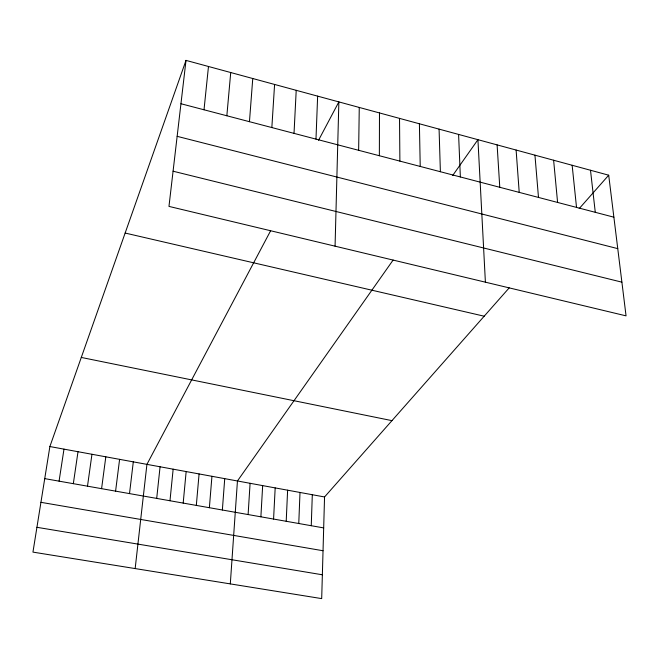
<?xml version="1.0" encoding="UTF-8"?>
<svg xmlns="http://www.w3.org/2000/svg" width="659" height="659" viewBox="0 0 659 659"><rect width="100%" height="100%" fill="white"/><g stroke="black" fill="none" stroke-linecap="round" stroke-linejoin="round"><path stroke-width="0.99" d="M379.362 155.73L379.485 112.936M358.644 150.301L359.262 107.45M335.069 246.178L338.858 101.906L318.519 140.309M509.209 287.868L324.549 496.968L321.691 598.611L32.95 552.118L49.878 446.547L186.011 60.389L608.702 175.195L626.05 315.859L168.968 206.399L186.011 60.389M311.254 525.717L312.308 494.72M298.766 523.51L300.002 492.462M315.982 139.123L317.638 96.14M286.204 521.294L287.621 490.189M273.576 519.061L275.182 487.907M294.021 133.365L296.212 90.324M260.882 516.813L262.669 485.609M271.846 127.558L274.589 84.451M248.113 514.555L250.091 483.302M230.304 583.899L237.446 480.979L393.11 260.066M222.363 510.008L224.727 478.648M249.456 121.693L252.759 78.52M209.373 507.718L211.943 476.3M196.316 505.404L199.084 473.936M226.844 115.762L230.724 72.531M183.186 503.089L186.151 471.564M169.981 500.758L173.152 469.175M204.01 109.781L208.475 66.493M156.702 498.41L160.071 466.778M135.161 568.577L146.924 464.364L270.635 230.732M129.51 493.599L133.299 461.86M115.589 491.144L119.6 459.348M101.585 488.665L105.819 456.819M87.499 486.177L91.955 454.273M73.33 483.673L78.009 451.712M59.071 481.152L63.989 449.141M452.717 175.467L477.932 139.683L485.395 282.176M579.212 208.598L608.702 175.195M36.929 527.307L322.358 574.78M40.932 502.323L323.034 550.743M44.738 478.623L323.676 527.908M49.878 446.547L324.549 496.968M81.288 357.442L391.957 420.64M125.144 233.047L484.176 316.205M173.07 171.208L621.89 282.159M177.147 136.331L617.755 248.632M180.945 103.735L613.883 217.19M590.497 170.253L595.283 212.313M572.144 165.269L576.518 207.396M553.626 160.236L557.588 202.437M534.951 155.17L538.485 197.428M516.112 150.046L519.218 192.379M497.108 144.889L499.777 187.288M458.59 134.428L460.361 176.958M439.075 129.123L440.385 171.719M419.396 123.777L420.228 166.439M399.527 118.381L399.889 161.109"/></g></svg>
